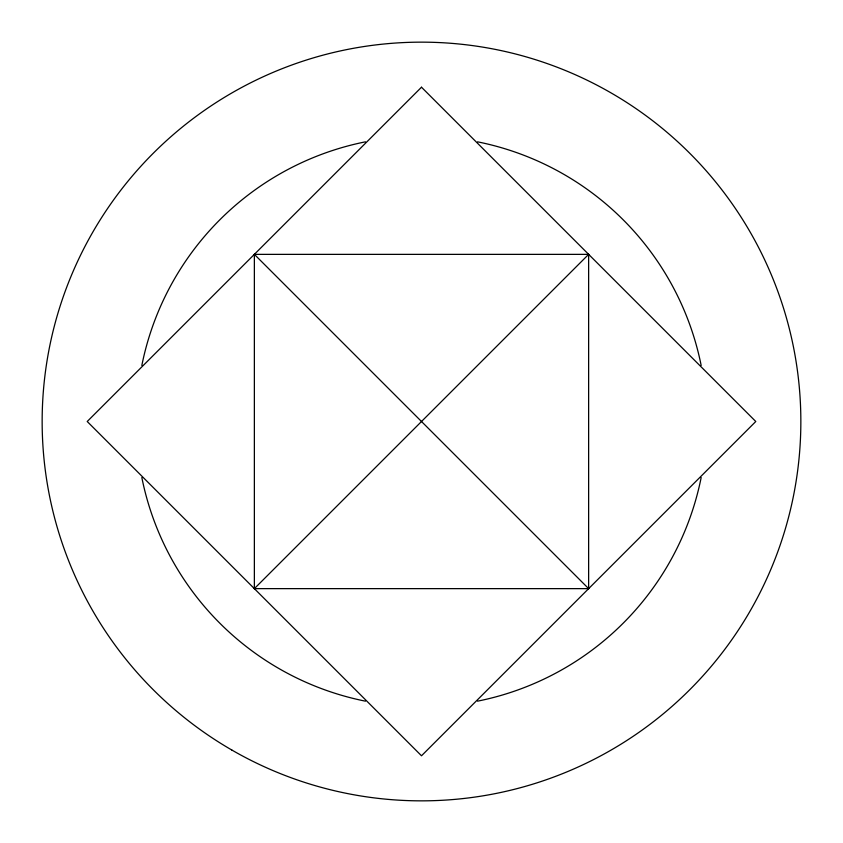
<?xml version="1.0" encoding="UTF-8"?>
<svg xmlns="http://www.w3.org/2000/svg" width="843" height="843" viewBox="0 0 843 843"><rect width="100%" height="100%" fill="white"/><g stroke="black" fill="none" stroke-linecap="round" stroke-linejoin="round"><path stroke-width="1.26" d="M254.365 588.635L588.635 254.365L254.365 254.365L254.365 588.635L588.635 588.635L588.635 254.365M254.365 254.365L588.635 588.635M701.165 477.549A285.229 285.229 0 0 1 477.549 701.165M365.451 701.165A285.229 285.229 0 0 1 141.835 477.549M141.835 365.451A285.229 285.229 0 0 1 365.451 141.835M477.549 141.835A285.229 285.229 0 0 1 701.165 365.451M421.5 87.219L87.219 421.5L421.5 755.781L755.781 421.5L421.5 87.219M231.825 750.028A379.35 379.35 0 0 0 800.85 421.5A379.35 379.35 0 0 0 231.825 92.972A379.35 379.35 0 0 0 231.825 750.028"/></g></svg>
